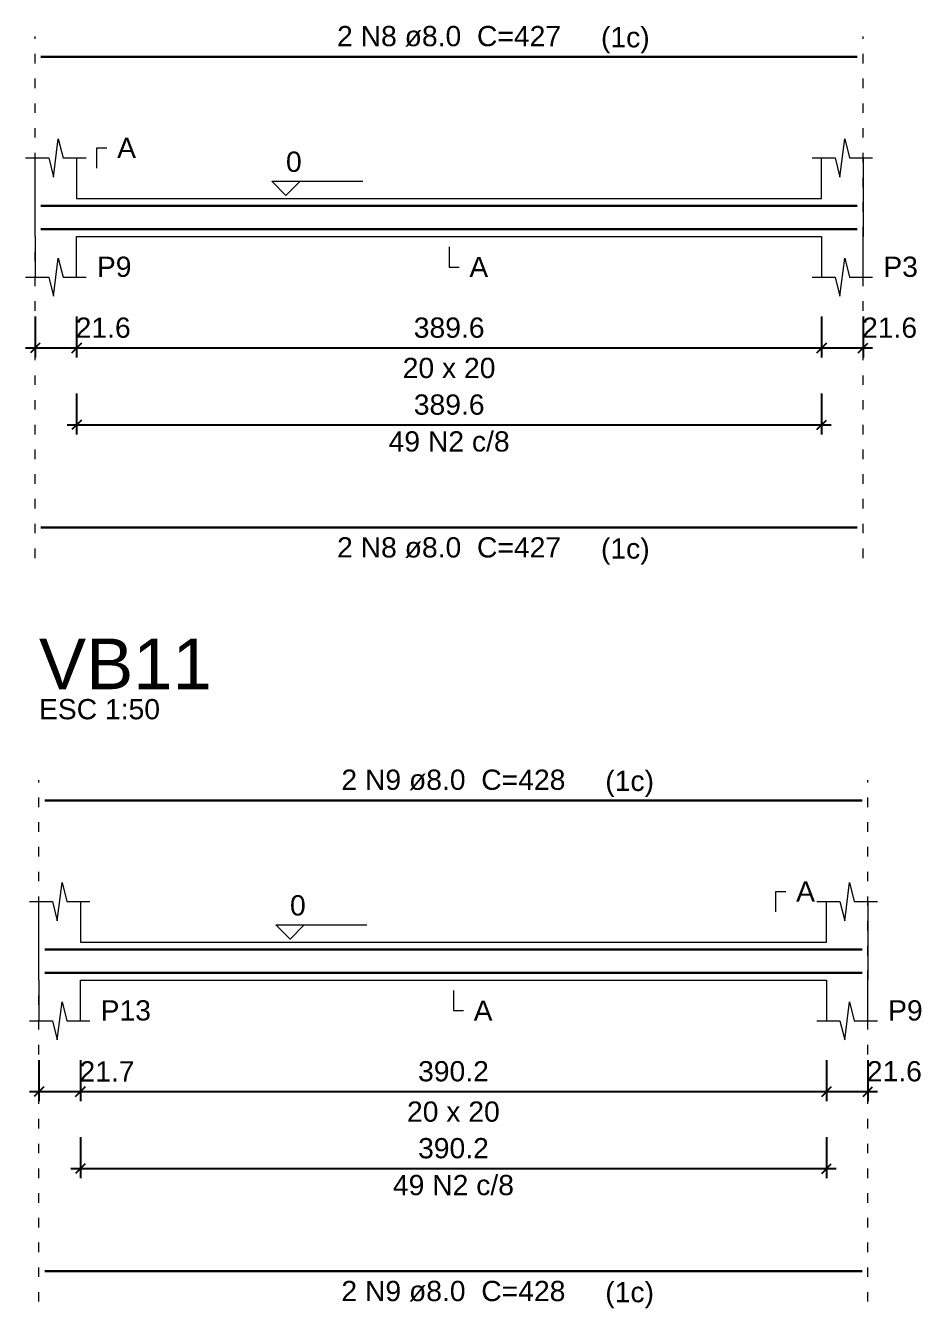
# Model space of a CAD drawing. Header units: millimetres. Extents: x 0 to 619, y -40 to 53.
# Drawn here: x 241.27 to 250.64, y -32.2 to -18.78 of the extents above; entities that cross this region are included whole.
import ezdxf

# ---------------------------------------------------------------- set-up
doc = ezdxf.new("R2010")
doc.units = ezdxf.units.MM
doc.linetypes.add('DOT2', pattern=[3.175, 0, -3.175])
for name, color, linetype, lineweight in [('DT-Barras na forma', 2, 'Continuous', 30), ('DT-Barras rebatidas', 2, 'Continuous', 30), ('DT-Cotas', 9, 'Continuous', 5), ('DT-Forma', 5, 'Continuous', 5), ('DT-Pontilhado', 9, 'DOT2', 5), ('DT-Textos', 7, 'Continuous', 5), ('DT-Título', 3, 'Continuous', 20)]:
    doc.layers.add(name, color=color, linetype=linetype, lineweight=lineweight)
doc.styles.add('Arial', font='arial.ttf')
doc.styles.get("Standard").update_dxf_attribs({"font": 'arial.ttf'})
doc.dimstyles.new('UM_50.000000', dxfattribs={"dimtxt": 0.18, "dimasz": 0.1, "dimexe": 0.1, "dimexo": 0.2, "dimgap": 0, "dimtad": 1, "dimtih": 1, "dimtoh": 1, "dimdec": 1, "dimlfac": 50, "dimzin": 0, "dimdsep": 46, "dimtxsty": 'Standard', "dimblk": 'CLOSED', "dimblk1": 'CLOSED', "dimblk2": 'CLOSED', "dimcen": 0.09, "dimdle": 0.1, "dimadec": 1, "dimazin": 2, "dimtfac": 1, "dimtdec": 4, "dimtofl": 0, "dimtmove": 0, "dimatfit": 3, "dimldrblk": 'CLOSED', "dimfxl": 1, "dimtolj": 1, "dimarcsym": 0})

# ---------------------------------------------------------------- blocks, each defined once
blk = doc.blocks.new('_OBLIQUE')
at = {"color": 0, "linetype": 'ByBlock', "lineweight": -2}
blk.add_line((-0.5, -0.5), (0.5, 0.5), dxfattribs=at)
blk = doc.blocks.new('*D676')
at = {"layer": 'Defpoints', "color": 0, "transparency": 16777216}
for p in [(241.368, -21.622), (241.801, -21.622), (241.801, -22.151)]:
    blk.add_point(p, dxfattribs=at)
at = {"layer": 'DT-Cotas', "color": 0, "lineweight": -2, "transparency": 16777216}
for p, q in [((241.368, -21.822), (241.368, -22.251)), ((241.801, -21.822), (241.801, -22.251)), ((241.268, -22.151), (241.901, -22.151))]:
    blk.add_line(p, q, dxfattribs=at)
at = {"layer": 'DT-Cotas', "color": 0, "lineweight": -2, "transparency": 16777216, "xscale": 0.1, "yscale": 0.1, "zscale": 0.1, "rotation": 180}
blk.add_blockref('_OBLIQUE', (241.368, -22.151), dxfattribs=at)
at = {"layer": 'DT-Cotas', "color": 0, "lineweight": -2, "transparency": 16777216, "xscale": 0.1, "yscale": 0.1, "zscale": 0.1}
blk.add_blockref('_OBLIQUE', (241.801, -22.151), dxfattribs=at)
at = {"layer": 'DT-Cotas', "transparency": 16777216, "insert": (242.079, -21.94), "char_height": 0.2118, "attachment_point": 5, "rotation": 0.0057, "style": 'Arial'}
blk.add_mtext('\\A1;21.6', dxfattribs=at)
blk = doc.blocks.new('*D677')
at = {"layer": 'Defpoints', "color": 0, "transparency": 16777216}
for p in [(241.801, -21.622), (249.594, -21.622), (249.594, -22.151)]:
    blk.add_point(p, dxfattribs=at)
at = {"layer": 'DT-Cotas', "color": 0, "lineweight": -2, "transparency": 16777216}
for p, q in [((241.801, -21.822), (241.801, -22.251)), ((249.594, -21.822), (249.594, -22.251)), ((241.701, -22.151), (249.694, -22.151))]:
    blk.add_line(p, q, dxfattribs=at)
at = {"layer": 'DT-Cotas', "color": 0, "lineweight": -2, "transparency": 16777216, "xscale": 0.1, "yscale": 0.1, "zscale": 0.1, "rotation": 180}
blk.add_blockref('_OBLIQUE', (241.801, -22.151), dxfattribs=at)
at = {"layer": 'DT-Cotas', "color": 0, "lineweight": -2, "transparency": 16777216, "xscale": 0.1, "yscale": 0.1, "zscale": 0.1}
blk.add_blockref('_OBLIQUE', (249.594, -22.151), dxfattribs=at)
at = {"layer": 'DT-Cotas', "transparency": 16777216, "insert": (245.698, -21.94), "char_height": 0.2118, "attachment_point": 5, "rotation": 0.0057, "style": 'Arial'}
blk.add_mtext('\\A1;389.6', dxfattribs=at)
blk = doc.blocks.new('*D678')
at = {"layer": 'Defpoints', "color": 0, "transparency": 16777216}
for p in [(249.594, -21.622), (250.027, -21.622), (250.027, -22.151)]:
    blk.add_point(p, dxfattribs=at)
at = {"layer": 'DT-Cotas', "color": 0, "lineweight": -2, "transparency": 16777216}
for p, q in [((249.594, -21.822), (249.594, -22.251)), ((250.027, -21.822), (250.027, -22.251)), ((249.494, -22.151), (250.127, -22.151))]:
    blk.add_line(p, q, dxfattribs=at)
at = {"layer": 'DT-Cotas', "color": 0, "lineweight": -2, "transparency": 16777216, "xscale": 0.1, "yscale": 0.1, "zscale": 0.1, "rotation": 180}
blk.add_blockref('_OBLIQUE', (249.594, -22.151), dxfattribs=at)
at = {"layer": 'DT-Cotas', "color": 0, "lineweight": -2, "transparency": 16777216, "xscale": 0.1, "yscale": 0.1, "zscale": 0.1}
blk.add_blockref('_OBLIQUE', (250.027, -22.151), dxfattribs=at)
at = {"layer": 'DT-Cotas', "transparency": 16777216, "insert": (250.305, -21.94), "char_height": 0.2118, "attachment_point": 5, "rotation": 0.0057, "style": 'Arial'}
blk.add_mtext('\\A1;21.6', dxfattribs=at)
blk = doc.blocks.new('*D681')
at = {"layer": 'Defpoints', "color": 0, "transparency": 16777216}
for p in [(241.801, -22.427), (249.594, -22.427), (249.594, -22.956)]:
    blk.add_point(p, dxfattribs=at)
at = {"layer": 'DT-Cotas', "color": 0, "lineweight": -2, "transparency": 16777216}
for p, q in [((241.801, -22.627), (241.801, -23.056)), ((249.594, -22.627), (249.594, -23.056)), ((241.701, -22.956), (249.694, -22.956))]:
    blk.add_line(p, q, dxfattribs=at)
at = {"layer": 'DT-Cotas', "color": 0, "lineweight": -2, "transparency": 16777216, "xscale": 0.1, "yscale": 0.1, "zscale": 0.1, "rotation": 180}
blk.add_blockref('_OBLIQUE', (241.801, -22.956), dxfattribs=at)
at = {"layer": 'DT-Cotas', "color": 0, "lineweight": -2, "transparency": 16777216, "xscale": 0.1, "yscale": 0.1, "zscale": 0.1}
blk.add_blockref('_OBLIQUE', (249.594, -22.956), dxfattribs=at)
at = {"layer": 'DT-Cotas', "transparency": 16777216, "insert": (245.698, -22.745), "char_height": 0.2118, "attachment_point": 5, "rotation": 0.0057, "style": 'Arial'}
blk.add_mtext('\\A1;389.6', dxfattribs=at)
blk = doc.blocks.new('*D733')
at = {"layer": 'Defpoints', "color": 0, "transparency": 16777216}
for p in [(241.407, -29.403), (241.841, -29.403), (241.841, -29.933)]:
    blk.add_point(p, dxfattribs=at)
at = {"layer": 'DT-Cotas', "color": 0, "lineweight": -2, "transparency": 16777216}
for p, q in [((241.407, -29.603), (241.407, -30.033)), ((241.841, -29.603), (241.841, -30.033)), ((241.307, -29.933), (241.941, -29.933))]:
    blk.add_line(p, q, dxfattribs=at)
at = {"layer": 'DT-Cotas', "color": 0, "lineweight": -2, "transparency": 16777216, "xscale": 0.1, "yscale": 0.1, "zscale": 0.1, "rotation": 180}
blk.add_blockref('_OBLIQUE', (241.407, -29.933), dxfattribs=at)
at = {"layer": 'DT-Cotas', "color": 0, "lineweight": -2, "transparency": 16777216, "xscale": 0.1, "yscale": 0.1, "zscale": 0.1}
blk.add_blockref('_OBLIQUE', (241.841, -29.933), dxfattribs=at)
at = {"layer": 'DT-Cotas', "transparency": 16777216, "insert": (242.119, -29.721), "char_height": 0.2118, "attachment_point": 5, "rotation": 0.0057, "style": 'Arial'}
blk.add_mtext('\\A1;21.7', dxfattribs=at)
blk = doc.blocks.new('*D734')
at = {"layer": 'Defpoints', "color": 0, "transparency": 16777216}
for p in [(241.841, -29.403), (249.645, -29.403), (249.645, -29.933)]:
    blk.add_point(p, dxfattribs=at)
at = {"layer": 'DT-Cotas', "color": 0, "lineweight": -2, "transparency": 16777216}
for p, q in [((241.841, -29.603), (241.841, -30.033)), ((249.645, -29.603), (249.645, -30.033)), ((241.741, -29.933), (249.745, -29.933))]:
    blk.add_line(p, q, dxfattribs=at)
at = {"layer": 'DT-Cotas', "color": 0, "lineweight": -2, "transparency": 16777216, "xscale": 0.1, "yscale": 0.1, "zscale": 0.1, "rotation": 180}
blk.add_blockref('_OBLIQUE', (241.841, -29.933), dxfattribs=at)
at = {"layer": 'DT-Cotas', "color": 0, "lineweight": -2, "transparency": 16777216, "xscale": 0.1, "yscale": 0.1, "zscale": 0.1}
blk.add_blockref('_OBLIQUE', (249.645, -29.933), dxfattribs=at)
at = {"layer": 'DT-Cotas', "transparency": 16777216, "insert": (245.743, -29.721), "char_height": 0.2118, "attachment_point": 5, "rotation": 0.0057, "style": 'Arial'}
blk.add_mtext('\\A1;390.2', dxfattribs=at)
blk = doc.blocks.new('*D735')
at = {"layer": 'Defpoints', "color": 0, "transparency": 16777216}
for p in [(249.645, -29.403), (250.077, -29.403), (250.077, -29.933)]:
    blk.add_point(p, dxfattribs=at)
at = {"layer": 'DT-Cotas', "color": 0, "lineweight": -2, "transparency": 16777216}
for p, q in [((249.645, -29.603), (249.645, -30.033)), ((250.077, -29.603), (250.077, -30.033)), ((249.545, -29.933), (250.177, -29.933))]:
    blk.add_line(p, q, dxfattribs=at)
at = {"layer": 'DT-Cotas', "color": 0, "lineweight": -2, "transparency": 16777216, "xscale": 0.1, "yscale": 0.1, "zscale": 0.1, "rotation": 180}
blk.add_blockref('_OBLIQUE', (249.645, -29.933), dxfattribs=at)
at = {"layer": 'DT-Cotas', "color": 0, "lineweight": -2, "transparency": 16777216, "xscale": 0.1, "yscale": 0.1, "zscale": 0.1}
blk.add_blockref('_OBLIQUE', (250.077, -29.933), dxfattribs=at)
at = {"layer": 'DT-Cotas', "transparency": 16777216, "insert": (250.355, -29.721), "char_height": 0.2118, "attachment_point": 5, "rotation": 0.0057, "style": 'Arial'}
blk.add_mtext('\\A1;21.6', dxfattribs=at)
blk = doc.blocks.new('*D738')
at = {"layer": 'Defpoints', "color": 0, "transparency": 16777216}
for p in [(241.841, -30.208), (249.645, -30.208), (249.645, -30.738)]:
    blk.add_point(p, dxfattribs=at)
at = {"layer": 'DT-Cotas', "color": 0, "lineweight": -2, "transparency": 16777216}
for p, q in [((241.841, -30.408), (241.841, -30.838)), ((249.645, -30.408), (249.645, -30.838)), ((241.741, -30.738), (249.745, -30.738))]:
    blk.add_line(p, q, dxfattribs=at)
at = {"layer": 'DT-Cotas', "color": 0, "lineweight": -2, "transparency": 16777216, "xscale": 0.1, "yscale": 0.1, "zscale": 0.1, "rotation": 180}
blk.add_blockref('_OBLIQUE', (241.841, -30.738), dxfattribs=at)
at = {"layer": 'DT-Cotas', "color": 0, "lineweight": -2, "transparency": 16777216, "xscale": 0.1, "yscale": 0.1, "zscale": 0.1}
blk.add_blockref('_OBLIQUE', (249.645, -30.738), dxfattribs=at)
at = {"layer": 'DT-Cotas', "transparency": 16777216, "insert": (245.743, -30.526), "char_height": 0.2118, "attachment_point": 5, "rotation": 0.0057, "style": 'Arial'}
blk.add_mtext('\\A1;390.2', dxfattribs=at)

msp = doc.modelspace()

# ---------------------------------------------------------------- linework, layer by layer
at = {"layer": 'DT-Barras na forma'}
for points in [[(241.4282, -20.6646), (249.9671, -20.6646)], [(241.4282, -20.9086), (249.9671, -20.9086)], [(241.4673, -28.4459), (250.0173, -28.4459)], [(241.4673, -28.6899), (250.0173, -28.6899)]]:
    msp.add_lwpolyline(points, dxfattribs=at)
at = {"layer": 'DT-Barras rebatidas'}
for p, q in [((241.4282, -19.1056), (249.9671, -19.1056)), ((241.4282, -24.0314), (249.9671, -24.0314)), ((241.4673, -26.8869), (250.0173, -26.8869)), ((241.4673, -31.8127), (250.0173, -31.8127))]:
    msp.add_line(p, q, dxfattribs=at)
at = {"layer": 'DT-Forma'}
for p, q in [((241.5597, -20.363), (241.6097, -19.963)), ((241.6097, -19.963), (241.6597, -20.163)), ((249.7856, -20.363), (249.8356, -19.963)), ((249.8356, -19.963), (249.8856, -20.163)), ((241.2682, -20.163), (241.5097, -20.163)), ((241.3682, -20.5866), (241.3682, -20.163)), ((241.5097, -20.163), (241.5597, -20.363)), ((241.6597, -20.163), (241.9012, -20.163)), ((241.8012, -20.163), (241.8012, -20.5866)), ((249.4941, -20.163), (249.7356, -20.163)), ((249.5941, -20.5866), (249.5941, -20.163)), ((249.7356, -20.163), (249.7856, -20.363)), ((249.8856, -20.163), (250.1271, -20.163)), ((250.0271, -20.163), (250.0271, -20.5866)), ((241.8012, -20.5866), (249.5941, -20.5866)), ((241.3682, -20.9866), (241.3682, -21.4102)), ((241.8012, -21.4102), (241.8012, -20.9866)), ((241.8012, -20.9866), (249.5941, -20.9866)), ((249.5941, -20.9866), (249.5941, -21.4102)), ((250.0271, -21.4102), (250.0271, -20.9866)), ((241.5597, -21.6102), (241.6097, -21.2102)), ((241.6097, -21.2102), (241.6597, -21.4102)), ((249.7856, -21.6102), (249.8356, -21.2102)), ((249.8356, -21.2102), (249.8856, -21.4102)), ((241.2682, -21.4102), (241.5097, -21.4102)), ((241.5097, -21.4102), (241.5597, -21.6102)), ((241.6597, -21.4102), (241.9012, -21.4102)), ((249.4941, -21.4102), (249.7356, -21.4102)), ((249.7356, -21.4102), (249.7856, -21.6102)), ((249.8856, -21.4102), (250.1271, -21.4102)), ((241.5989, -28.1443), (241.6489, -27.7443)), ((241.6489, -27.7443), (241.6989, -27.9443)), ((249.8361, -28.1443), (249.8861, -27.7443)), ((249.8861, -27.7443), (249.9361, -27.9443)), ((241.3073, -27.9443), (241.5489, -27.9443)), ((241.4073, -28.3679), (241.4073, -27.9443)), ((241.5489, -27.9443), (241.5989, -28.1443)), ((241.6989, -27.9443), (241.9406, -27.9443)), ((241.8406, -27.9443), (241.8406, -28.3679)), ((249.5448, -27.9443), (249.7861, -27.9443)), ((249.6448, -28.3679), (249.6448, -27.9443)), ((249.7861, -27.9443), (249.8361, -28.1443)), ((249.9361, -27.9443), (250.1773, -27.9443)), ((250.0773, -27.9443), (250.0773, -28.3679)), ((241.8406, -28.3679), (249.6448, -28.3679)), ((241.4073, -28.7679), (241.4073, -29.1915)), ((241.8406, -29.1915), (241.8406, -28.7679)), ((241.8406, -28.7679), (249.6448, -28.7679)), ((249.6448, -28.7679), (249.6448, -29.1915)), ((250.0773, -29.1915), (250.0773, -28.7679)), ((241.5989, -29.3915), (241.6489, -28.9915)), ((241.6489, -28.9915), (241.6989, -29.1915)), ((249.8361, -29.3915), (249.8861, -28.9915)), ((249.8861, -28.9915), (249.9361, -29.1915)), ((241.3073, -29.1915), (241.5489, -29.1915)), ((241.5489, -29.1915), (241.5989, -29.3915)), ((241.6989, -29.1915), (241.9406, -29.1915)), ((249.5448, -29.1915), (249.7861, -29.1915)), ((249.7861, -29.1915), (249.8361, -29.3915)), ((249.9361, -29.1915), (250.1773, -29.1915))]:
    msp.add_line(p, q, dxfattribs=at)
at = {"layer": 'DT-Forma', "linetype": 'Continuous'}
for p, q in [((241.3682, -20.9866), (241.3682, -20.5866)), ((250.0271, -20.5866), (250.0271, -20.9866)), ((241.4073, -28.7679), (241.4073, -28.3679)), ((250.0773, -28.3679), (250.0773, -28.7679))]:
    msp.add_line(p, q, dxfattribs=at)
at = {"layer": 'DT-Pontilhado', "ltscale": 0.05}
for p, q in [((241.3682, -24.3491), (241.3682, -18.8938)), ((250.0271, -24.3491), (250.0271, -18.8938)), ((241.4073, -32.1304), (241.4073, -26.6751)), ((250.0773, -32.1304), (250.0773, -26.6751))]:
    msp.add_line(p, q, dxfattribs=at)
at = {"layer": 'DT-Textos'}
for points in [[(242.013, -20.2689), (242.013, -20.0571), (242.1189, -20.0571)], [(244.1391, -20.4066), (243.9908, -20.5548), (243.8425, -20.4066), (244.7956, -20.4066)], [(245.6977, -21.0925), (245.6977, -21.3043), (245.8036, -21.3043)], [(249.1153, -28.0502), (249.1153, -27.8384), (249.2212, -27.8384)], [(244.1819, -28.1879), (244.0336, -28.3361), (243.8854, -28.1879), (244.8385, -28.1879)], [(245.7427, -28.8738), (245.7427, -29.0856), (245.8486, -29.0856)]]:
    msp.add_lwpolyline(points, dxfattribs=at)

# ---------------------------------------------------------------- texts
at = {"layer": 'DT-Barras rebatidas', "color": 7, "char_height": 0.2118, "attachment_point": 8, "line_spacing_factor": 0.9, "style": 'Arial'}
for s, insert, width in [('2 N8 ø8.0  C=427', (245.6972, -18.9993), 4.06656), ('49 N2 c/8', (245.6977, -23.238), 2.28744), ('2 N8 ø8.0  C=427', (245.6972, -24.3493), 4.06656), ('2 N9 ø8.0  C=428', (245.7423, -26.7806), 4.06656), ('49 N2 c/8', (245.7427, -31.0193), 2.28744), ('2 N9 ø8.0  C=428', (245.7423, -32.1306), 4.06656)]:
    msp.add_mtext(s, dxfattribs=dict(at, insert=insert, width=width))
at = {"layer": 'DT-Textos', "char_height": 0.2118, "line_spacing_factor": 0.798, "style": 'Arial'}
for s, insert, width, attachment_point in [('(1c)', (247.2862, -19.0692), 1.01664, 7), ('A', (242.2252, -20.1633), 0.25416, 7), ('0', (243.9912, -20.3113), 0.25416, 7), ('P9', (242.0132, -21.4103), 0.50832, 7), ('A', (245.9092, -21.4103), 0.25416, 7), ('P3', (250.2392, -21.4103), 0.50832, 7), ('20 x 20', (245.6972, -22.4693), 1.77912, 8), ('(1c)', (247.2862, -24.4192), 1.01664, 7), ('ESC 1:50', (241.4073, -26.0396), 2.03328, 7), ('(1c)', (247.3313, -26.8505), 1.01664, 7), ('A', (249.3273, -27.9446), 0.25416, 7), ('0', (244.0333, -28.0926), 0.25416, 7), ('P13', (242.0523, -29.1916), 0.76248, 7), ('A', (245.9543, -29.1916), 0.25416, 7), ('P9', (250.2893, -29.1916), 0.50832, 7), ('20 x 20', (245.7423, -30.2506), 1.77912, 8), ('(1c)', (247.3313, -32.2005), 1.01664, 7)]:
    msp.add_mtext(s, dxfattribs=dict(at, insert=insert, width=width, attachment_point=attachment_point))
at = {"layer": 'DT-Título', "insert": (241.4073, -25.7218), "char_height": 0.5295, "width": 2.5416, "attachment_point": 7, "line_spacing_factor": 0.798, "style": 'Arial'}
msp.add_mtext('VB11', dxfattribs=at)

# ---------------------------------------------------------------- dimensions: what is measured, and where the dimension line sits
at = {"layer": 'DT-Cotas'}
for base, p1, p2, picture, middle in [((241.80119, -22.15148), (241.36821, -21.62198), (241.80119, -21.62198), '*D676', (242.07934, -21.93968)), ((249.5941, -22.1515), (241.8012, -21.622), (249.5941, -21.622), '*D677', (245.6977, -21.9397)), ((250.02705, -22.15148), (249.59412, -21.62198), (250.02705, -21.62198), '*D678', (250.30521, -21.93968)), ((249.5941, -22.9563), (241.8012, -22.4268), (249.5941, -22.4268), '*D681', (245.6977, -22.7445)), ((241.8406, -29.9328), (241.4073, -29.4033), (241.8406, -29.4033), '*D733', (242.1188, -29.721)), ((249.6448, -29.9328), (241.8406, -29.4033), (249.6448, -29.4033), '*D734', (245.7427, -29.721)), ((250.0773, -29.9328), (249.6448, -29.4033), (250.0773, -29.4033), '*D735', (250.3555, -29.721)), ((249.6448, -30.7376), (241.8406, -30.2081), (249.6448, -30.2081), '*D738', (245.7427, -30.5258))]:
    dim = msp.add_linear_dim(base=base, p1=p1, p2=p2, dimstyle='UM_50.000000', override={"dimtxt": 0.2118, "dimasz": 0.1, "dimexe": 0.1, "dimexo": 0.2, "dimtad": 1, "dimtih": 0, "dimtoh": 0, "dimdec": 1, "dimlfac": 50, "dimzin": 8, "dimtxsty": 'Arial', "dimblk": 'OBLIQUE', "dimblk1": 'OBLIQUE', "dimblk2": 'OBLIQUE', "dimsah": 1, "dimdle": 0.1, "dimse1": 0, "dimse2": 0, "dimclrt": 256, "dimadec": 1, "dimazin": 3, "dimtmove": 2, "dimldrblk": 'OBLIQUE'}, dxfattribs=at)
    dim.commit()
    dim.dimension.update_dxf_attribs({"geometry": picture, "text_midpoint": middle, "dimtype": 160, "text_rotation": 0.00573})

doc.saveas('drawing.dxf')
